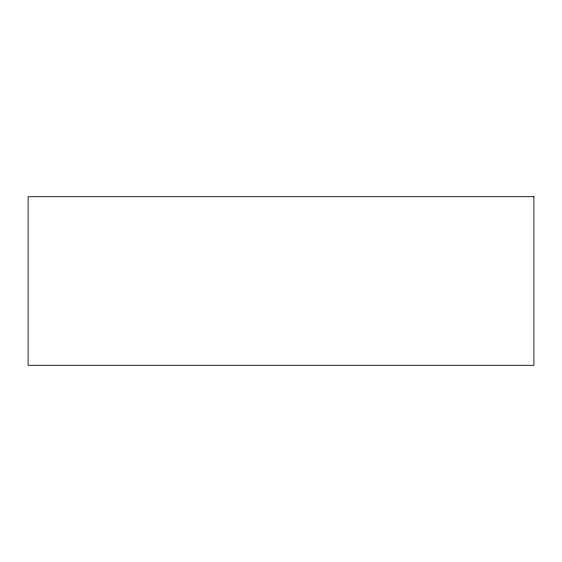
<?xml version="1.0" encoding="UTF-8"?>
<svg xmlns="http://www.w3.org/2000/svg" width="562" height="562" viewBox="0 0 562 562"><rect width="100%" height="100%" fill="white"/><g stroke="black" fill="none" stroke-linecap="round" stroke-linejoin="round"><path stroke-width="0.84" d="M533.9 196.7L28.1 196.7L28.1 365.3L533.9 365.3L533.9 196.7"/></g></svg>
